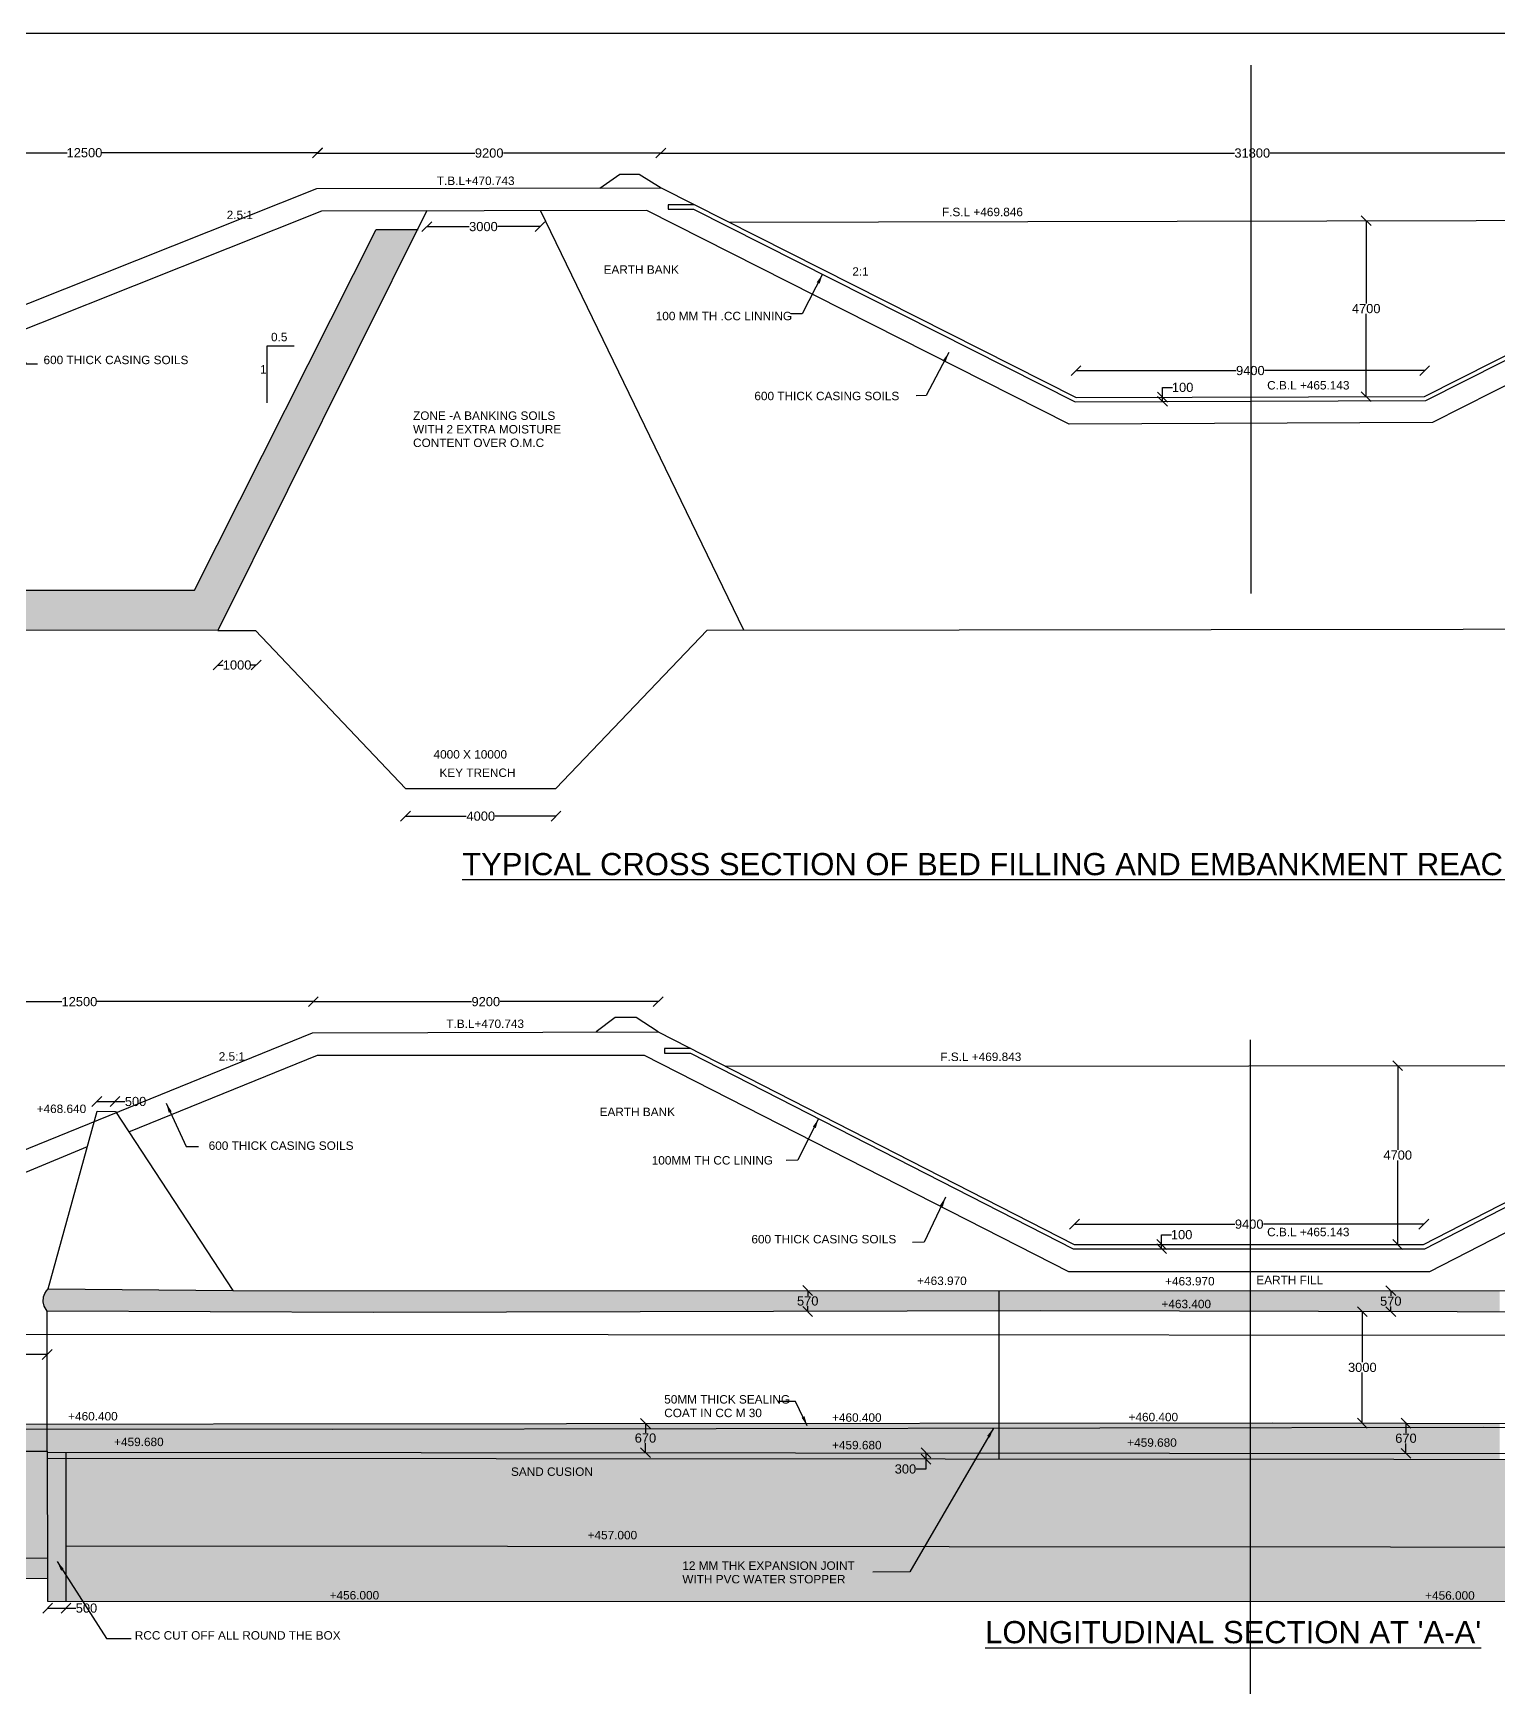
# Model space of a CAD drawing. Header units: metres. Extents: x 19593 to 20495, y 19582 to 20217.
# Drawn here: x 19835.1 to 20073.8, y 19947.4 to 20217 of the extents above; entities that cross this region are included whole.
import ezdxf

# ---------------------------------------------------------------- set-up
doc = ezdxf.new("R2010")
doc.units = ezdxf.units.M
doc.header["$MEASUREMENT"] = 0
doc.layers.add('DRAWING', color=2, linetype='Continuous')
doc.layers.add('TEXT', color=255, linetype='Continuous')
doc.styles.get("Standard").update_dxf_attribs({"font": 'arial.ttf'})
doc.dimstyles.get("Standard").update_dxf_attribs({"dimtxt": 1.5, "dimasz": 1.6, "dimexe": 0.18, "dimexo": 0.0625, "dimgap": 0.09, "dimtad": 0, "dimtih": 1, "dimtoh": 1, "dimdec": 4, "dimzin": 0, "dimdsep": 46, "dimtxsty": 'Standard', "dimblk": 'OBLIQUE', "dimcen": 0.09, "dimse1": 1, "dimse2": 1, "dimadec": 0, "dimazin": 0, "dimtfac": 1, "dimtdec": 4, "dimtofl": 0, "dimtmove": 0, "dimatfit": 3, "dimfxl": 1, "dimtolj": 1, "dimtzin": 0, "dimarcsym": 0})
pattern_1 = [(50, (0, 0), (0.537945137, -0.047064101), [0.05625, -0.61875]), (355, (0, 0), (-0.1040635, 0.5641441), [0.045, -0.495]), (100.4514445, (0.04483, -0.0039), (0.433881635, 0.517079993), [0.047805144, -0.525856584]), (46.1842, (0, 0.15), (0.800430998, -0.12413946), [0.084375, -0.928125]), (96.6356355, (0.0667, 0.13966), (0.70099646, 0.73058895), [0.071707756, -0.78878532]), (351.184164, (0, 0.15), (0.70099646, 0.73058895), [0.0675, -0.7425]), (21, (0.075, 0.1125), (0.447680289, -0.301964168), [0.05625, -0.61875]), (326, (0.075, 0.1125), (0.182486499, 0.543862534), [0.045, -0.495]), (71.4514447, (0.1123, 0.08734), (0.630166783, 0.241898365), [0.047805143, -0.525856584]), (37.5, (0, 0), (0.0091198915, 0.2496703904), [0, -0.489, 0, -0.5025, 0, -0.496875]), (7.5, (0, 0), (0.197302153, 0.295808784), [0, -0.2865, 0, -0.47775, 0, -0.189375]), (327.5, (-0.16725, 0), (0.4003668271, -0.0169161538), [0, -0.1875, 0, -0.585, 0, -0.77625]), (317.5, (-0.24225, 0), (0.437389627, 0.0750787367), [0, -0.24375, 0, -0.3885, 0, -0.55125])]

# ---------------------------------------------------------------- blocks, each defined once
blk = doc.blocks.new('_Oblique')
at = {"color": 0, "linetype": 'ByBlock', "lineweight": -2}
blk.add_line((-0.5, -0.5), (0.5, 0.5), dxfattribs=at)
blk = doc.blocks.new('*D14')
at = {"layer": 'Defpoints', "color": 0, "transparency": 16777216}
for p in [(19804.5, 20059.09), (19880.76, 20059.09), (19880.76, 20059.09)]:
    blk.add_point(p, dxfattribs=at)
at = {"layer": 'DRAWING', "color": 0, "lineweight": -2, "transparency": 16777216}
for p, q in [((19804.5, 20059.09), (19839.79, 20059.09)), ((19880.76, 20059.09), (19845.47, 20059.09))]:
    blk.add_line(p, q, dxfattribs=at)
at = {"layer": 'DRAWING', "color": 0, "lineweight": -2, "transparency": 16777216, "xscale": 1.6, "yscale": 1.6, "zscale": 1.6, "rotation": 180}
blk.add_blockref('_Oblique', (19804.5, 20059.09), dxfattribs=at)
at = {"layer": 'DRAWING', "color": 0, "lineweight": -2, "transparency": 16777216, "xscale": 1.6, "yscale": 1.6, "zscale": 1.6}
blk.add_blockref('_Oblique', (19880.76, 20059.09), dxfattribs=at)
at = {"layer": 'DRAWING', "color": 0, "transparency": 16777216, "insert": (19842.63, 20059.09), "char_height": 1.5, "attachment_point": 5}
blk.add_mtext('\\A1;12500', dxfattribs=at)
blk = doc.blocks.new('*D15')
at = {"layer": 'Defpoints', "color": 0, "transparency": 16777216}
for p in [(19880.76, 20059.09), (19936.97, 20059.09), (19936.97, 20059.09)]:
    blk.add_point(p, dxfattribs=at)
at = {"layer": 'DRAWING', "color": 0, "lineweight": -2, "transparency": 16777216}
for p, q in [((19880.76, 20059.09), (19906.54, 20059.09)), ((19936.97, 20059.09), (19911.19, 20059.09))]:
    blk.add_line(p, q, dxfattribs=at)
at = {"layer": 'DRAWING', "color": 0, "lineweight": -2, "transparency": 16777216, "xscale": 1.6, "yscale": 1.6, "zscale": 1.6, "rotation": 180}
blk.add_blockref('_Oblique', (19880.76, 20059.09), dxfattribs=at)
at = {"layer": 'DRAWING', "color": 0, "lineweight": -2, "transparency": 16777216, "xscale": 1.6, "yscale": 1.6, "zscale": 1.6}
blk.add_blockref('_Oblique', (19936.97, 20059.09), dxfattribs=at)
at = {"layer": 'DRAWING', "color": 0, "transparency": 16777216, "insert": (19908.87, 20059.09), "char_height": 1.5, "attachment_point": 5}
blk.add_mtext('\\A1;9200', dxfattribs=at)
blk = doc.blocks.new('*D16')
at = {"layer": 'Defpoints', "color": 0, "transparency": 16777216}
for p in [(19920.32, 20089.33), (19895.77, 20089.29), (19920.32, 20089.29)]:
    blk.add_point(p, dxfattribs=at)
at = {"layer": 'DRAWING', "color": 0, "lineweight": -2, "transparency": 16777216}
for p, q in [((19895.77, 20089.33), (19905.69, 20089.33)), ((19920.32, 20089.33), (19910.4, 20089.33))]:
    blk.add_line(p, q, dxfattribs=at)
at = {"layer": 'DRAWING', "color": 0, "lineweight": -2, "transparency": 16777216, "xscale": 1.6, "yscale": 1.6, "zscale": 1.6, "rotation": 180}
blk.add_blockref('_Oblique', (19895.77, 20089.33), dxfattribs=at)
at = {"layer": 'DRAWING', "color": 0, "lineweight": -2, "transparency": 16777216, "xscale": 1.6, "yscale": 1.6, "zscale": 1.6}
blk.add_blockref('_Oblique', (19920.32, 20089.33), dxfattribs=at)
at = {"layer": 'DRAWING', "color": 0, "transparency": 16777216, "insert": (19908.05, 20089.33), "char_height": 1.5, "attachment_point": 5}
blk.add_mtext('\\A1;4000', dxfattribs=at)
blk = doc.blocks.new('*D22')
at = {"layer": 'Defpoints', "color": 0, "transparency": 16777216}
for p in [(19805.45, 20197.43), (19881.44, 20197.48), (19881.44, 20197.43)]:
    blk.add_point(p, dxfattribs=at)
at = {"layer": 'DRAWING', "color": 0, "lineweight": -2, "transparency": 16777216}
for p, q in [((19805.45, 20197.48), (19840.61, 20197.48)), ((19881.44, 20197.48), (19846.28, 20197.48))]:
    blk.add_line(p, q, dxfattribs=at)
at = {"layer": 'DRAWING', "color": 0, "lineweight": -2, "transparency": 16777216, "xscale": 1.6, "yscale": 1.6, "zscale": 1.6, "rotation": 180}
blk.add_blockref('_Oblique', (19805.45, 20197.48), dxfattribs=at)
at = {"layer": 'DRAWING', "color": 0, "lineweight": -2, "transparency": 16777216, "xscale": 1.6, "yscale": 1.6, "zscale": 1.6}
blk.add_blockref('_Oblique', (19881.44, 20197.48), dxfattribs=at)
at = {"layer": 'DRAWING', "color": 0, "transparency": 16777216, "insert": (19843.45, 20197.48), "char_height": 1.5, "attachment_point": 5}
blk.add_mtext('\\A1;12500', dxfattribs=at)
blk = doc.blocks.new('*D23')
at = {"layer": 'Defpoints', "color": 0, "transparency": 16777216}
for p in [(19881.44, 20197.43), (19937.41, 20197.43), (19937.41, 20197.43)]:
    blk.add_point(p, dxfattribs=at)
at = {"layer": 'DRAWING', "color": 0, "lineweight": -2, "transparency": 16777216}
for p, q in [((19881.44, 20197.43), (19907.1, 20197.43)), ((19937.41, 20197.43), (19911.75, 20197.43))]:
    blk.add_line(p, q, dxfattribs=at)
at = {"layer": 'DRAWING', "color": 0, "lineweight": -2, "transparency": 16777216, "xscale": 1.6, "yscale": 1.6, "zscale": 1.6, "rotation": 180}
blk.add_blockref('_Oblique', (19881.44, 20197.43), dxfattribs=at)
at = {"layer": 'DRAWING', "color": 0, "lineweight": -2, "transparency": 16777216, "xscale": 1.6, "yscale": 1.6, "zscale": 1.6}
blk.add_blockref('_Oblique', (19937.41, 20197.43), dxfattribs=at)
at = {"layer": 'DRAWING', "color": 0, "transparency": 16777216, "insert": (19909.42, 20197.43), "char_height": 1.5, "attachment_point": 5}
blk.add_mtext('\\A1;9200', dxfattribs=at)
blk = doc.blocks.new('*D24')
at = {"layer": 'Defpoints', "color": 0, "transparency": 16777216}
for p in [(19937.41, 20197.43), (20130.19, 20197.43), (20130.19, 20197.43)]:
    blk.add_point(p, dxfattribs=at)
at = {"layer": 'DRAWING', "color": 0, "lineweight": -2, "transparency": 16777216}
for p, q in [((19937.41, 20197.43), (20030.89, 20197.43)), ((20130.19, 20197.43), (20036.71, 20197.43))]:
    blk.add_line(p, q, dxfattribs=at)
at = {"layer": 'DRAWING', "color": 0, "lineweight": -2, "transparency": 16777216, "xscale": 1.6, "yscale": 1.6, "zscale": 1.6, "rotation": 180}
blk.add_blockref('_Oblique', (19937.41, 20197.43), dxfattribs=at)
at = {"layer": 'DRAWING', "color": 0, "lineweight": -2, "transparency": 16777216, "xscale": 1.6, "yscale": 1.6, "zscale": 1.6}
blk.add_blockref('_Oblique', (20130.19, 20197.43), dxfattribs=at)
at = {"layer": 'DRAWING', "color": 0, "transparency": 16777216, "insert": (20033.8, 20197.43), "char_height": 1.5, "attachment_point": 5}
blk.add_mtext('\\A1;31800', dxfattribs=at)
blk = doc.blocks.new('*D30')
at = {"layer": 'Defpoints', "color": 0, "transparency": 16777216}
for p in [(20052.27, 20186.41), (20052.37, 20186.41), (20052.33, 20157.72)]:
    blk.add_point(p, dxfattribs=at)
at = {"layer": 'DRAWING', "color": 0, "lineweight": -2, "transparency": 16777216}
for p, q in [((20052.37, 20186.41), (20052.37, 20172.92)), ((20052.37, 20157.72), (20052.37, 20171.21))]:
    blk.add_line(p, q, dxfattribs=at)
at = {"layer": 'DRAWING', "color": 0, "lineweight": -2, "transparency": 16777216, "xscale": 1.6, "yscale": 1.6, "zscale": 1.6}
for p, rotation in [((20052.37, 20186.41), 90), ((20052.37, 20157.72), 270)]:
    blk.add_blockref('_Oblique', p, dxfattribs=dict(at, rotation=rotation))
at = {"layer": 'DRAWING', "color": 0, "transparency": 16777216, "insert": (20052.37, 20172.07), "char_height": 1.5, "attachment_point": 5}
blk.add_mtext('\\A1;4700', dxfattribs=at)
blk = doc.blocks.new('*D31')
at = {"layer": 'Defpoints', "color": 0, "transparency": 16777216}
for p in [(20005.08, 20161.63), (20061.9, 20161.97), (20061.9, 20161.63)]:
    blk.add_point(p, dxfattribs=at)
at = {"layer": 'DRAWING', "color": 0, "lineweight": -2, "transparency": 16777216}
for p, q in [((20005.08, 20161.97), (20031.16, 20161.97)), ((20061.9, 20161.97), (20035.82, 20161.97))]:
    blk.add_line(p, q, dxfattribs=at)
at = {"layer": 'DRAWING', "color": 0, "lineweight": -2, "transparency": 16777216, "xscale": 1.6, "yscale": 1.6, "zscale": 1.6, "rotation": 180}
blk.add_blockref('_Oblique', (20005.08, 20161.97), dxfattribs=at)
at = {"layer": 'DRAWING', "color": 0, "lineweight": -2, "transparency": 16777216, "xscale": 1.6, "yscale": 1.6, "zscale": 1.6}
blk.add_blockref('_Oblique', (20061.9, 20161.97), dxfattribs=at)
at = {"layer": 'DRAWING', "color": 0, "transparency": 16777216, "insert": (20033.49, 20161.97), "char_height": 1.5, "attachment_point": 5}
blk.add_mtext('\\A1;9400', dxfattribs=at)
blk = doc.blocks.new('*D32')
at = {"layer": 'Defpoints', "color": 0, "transparency": 16777216}
for p in [(19899.26, 20185.24), (19917.71, 20185.44), (19917.71, 20185.24)]:
    blk.add_point(p, dxfattribs=at)
at = {"layer": 'DRAWING', "color": 0, "lineweight": -2, "transparency": 16777216}
for p, q in [((19899.26, 20185.44), (19906.16, 20185.44)), ((19917.71, 20185.44), (19910.81, 20185.44))]:
    blk.add_line(p, q, dxfattribs=at)
at = {"layer": 'DRAWING', "color": 0, "lineweight": -2, "transparency": 16777216, "xscale": 1.6, "yscale": 1.6, "zscale": 1.6, "rotation": 180}
blk.add_blockref('_Oblique', (19899.26, 20185.44), dxfattribs=at)
at = {"layer": 'DRAWING', "color": 0, "lineweight": -2, "transparency": 16777216, "xscale": 1.6, "yscale": 1.6, "zscale": 1.6}
blk.add_blockref('_Oblique', (19917.71, 20185.44), dxfattribs=at)
at = {"layer": 'DRAWING', "color": 0, "transparency": 16777216, "insert": (19908.48, 20185.44), "char_height": 1.5, "attachment_point": 5}
blk.add_mtext('\\A1;3000', dxfattribs=at)
blk = doc.blocks.new('*D33')
at = {"layer": 'Defpoints', "color": 0, "transparency": 16777216}
for p in [(20019.18, 20157.63), (20019.18, 20157.63), (20019.18, 20156.95)]:
    blk.add_point(p, dxfattribs=at)
at = {"layer": 'DRAWING', "color": 0, "lineweight": -2, "transparency": 16777216}
for p, q in [((20019.18, 20157.63), (20019.18, 20159.23)), ((20019.18, 20159.23), (20020.78, 20159.23)), ((20019.18, 20156.95), (20019.18, 20157.63))]:
    blk.add_line(p, q, dxfattribs=at)
at = {"layer": 'DRAWING', "color": 0, "lineweight": -2, "transparency": 16777216, "xscale": 1.6, "yscale": 1.6, "zscale": 1.6}
for p, rotation in [((20019.18, 20157.63), 90), ((20019.18, 20156.95), 270)]:
    blk.add_blockref('_Oblique', p, dxfattribs=dict(at, rotation=rotation))
at = {"layer": 'DRAWING', "color": 0, "transparency": 16777216, "insert": (20022.45, 20159.23), "char_height": 1.5, "attachment_point": 5}
blk.add_mtext('\\A1;100', dxfattribs=at)
blk = doc.blocks.new('*D45')
at = {"layer": 'Defpoints', "color": 0, "transparency": 16777216}
for p in [(19865.23, 20113.79), (19871.43, 20113.97), (19871.43, 20113.79)]:
    blk.add_point(p, dxfattribs=at)
at = {"layer": 'DRAWING', "color": 0, "lineweight": -2, "transparency": 16777216}
for p, q in [((19865.23, 20113.97), (19866.08, 20113.97)), ((19871.43, 20113.97), (19870.59, 20113.97))]:
    blk.add_line(p, q, dxfattribs=at)
at = {"layer": 'DRAWING', "color": 0, "lineweight": -2, "transparency": 16777216, "xscale": 1.6, "yscale": 1.6, "zscale": 1.6, "rotation": 180}
blk.add_blockref('_Oblique', (19865.23, 20113.97), dxfattribs=at)
at = {"layer": 'DRAWING', "color": 0, "lineweight": -2, "transparency": 16777216, "xscale": 1.6, "yscale": 1.6, "zscale": 1.6}
blk.add_blockref('_Oblique', (19871.43, 20113.97), dxfattribs=at)
at = {"layer": 'DRAWING', "color": 0, "transparency": 16777216, "insert": (19868.33, 20113.97), "char_height": 1.5, "attachment_point": 5}
blk.add_mtext('\\A1;1000', dxfattribs=at)
blk = doc.blocks.new('*D59')
at = {"layer": 'Defpoints', "color": 0, "transparency": 16777216}
for p in [(19806.91, 20001.62), (19837.37, 20001.62), (19837.37, 20001.57)]:
    blk.add_point(p, dxfattribs=at)
at = {"layer": 'DRAWING', "color": 0, "lineweight": -2, "transparency": 16777216}
for p, q in [((19806.91, 20001.57), (19819.81, 20001.57)), ((19837.37, 20001.57), (19824.46, 20001.57))]:
    blk.add_line(p, q, dxfattribs=at)
at = {"layer": 'DRAWING', "color": 0, "lineweight": -2, "transparency": 16777216, "xscale": 1.6, "yscale": 1.6, "zscale": 1.6, "rotation": 180}
blk.add_blockref('_Oblique', (19806.91, 20001.57), dxfattribs=at)
at = {"layer": 'DRAWING', "color": 0, "lineweight": -2, "transparency": 16777216, "xscale": 1.6, "yscale": 1.6, "zscale": 1.6}
blk.add_blockref('_Oblique', (19837.37, 20001.57), dxfattribs=at)
at = {"layer": 'DRAWING', "color": 0, "transparency": 16777216, "insert": (19822.14, 20001.57), "char_height": 1.5, "attachment_point": 5}
blk.add_mtext('\\A1;5000', dxfattribs=at)
blk = doc.blocks.new('*D60')
at = {"layer": 'Defpoints', "color": 0, "transparency": 16777216}
for p in [(19837.45, 19960.29), (19840.43, 19960.29), (19840.43, 19960.22)]:
    blk.add_point(p, dxfattribs=at)
at = {"layer": 'DRAWING', "color": 0, "lineweight": -2, "transparency": 16777216}
for p, q in [((19837.45, 19960.22), (19840.43, 19960.22)), ((19840.43, 19960.22), (19842.03, 19960.22))]:
    blk.add_line(p, q, dxfattribs=at)
at = {"layer": 'DRAWING', "color": 0, "lineweight": -2, "transparency": 16777216, "xscale": 1.6, "yscale": 1.6, "zscale": 1.6, "rotation": 180}
blk.add_blockref('_Oblique', (19837.45, 19960.22), dxfattribs=at)
at = {"layer": 'DRAWING', "color": 0, "lineweight": -2, "transparency": 16777216, "xscale": 1.6, "yscale": 1.6, "zscale": 1.6}
blk.add_blockref('_Oblique', (19840.43, 19960.22), dxfattribs=at)
at = {"layer": 'DRAWING', "color": 0, "transparency": 16777216, "insert": (19843.78, 19960.22), "char_height": 1.5, "attachment_point": 5}
blk.add_mtext('\\A1;500', dxfattribs=at)
blk = doc.blocks.new('*D61')
at = {"layer": 'Defpoints', "color": 0, "transparency": 16777216}
for p in [(19845.47, 20042.92), (19848.43, 20042.92), (19848.43, 20042.81)]:
    blk.add_point(p, dxfattribs=at)
at = {"layer": 'DRAWING', "color": 0, "lineweight": -2, "transparency": 16777216}
for p, q in [((19845.47, 20042.81), (19848.43, 20042.81)), ((19848.43, 20042.81), (19850.03, 20042.81))]:
    blk.add_line(p, q, dxfattribs=at)
at = {"layer": 'DRAWING', "color": 0, "lineweight": -2, "transparency": 16777216, "xscale": 1.6, "yscale": 1.6, "zscale": 1.6, "rotation": 180}
blk.add_blockref('_Oblique', (19845.47, 20042.81), dxfattribs=at)
at = {"layer": 'DRAWING', "color": 0, "lineweight": -2, "transparency": 16777216, "xscale": 1.6, "yscale": 1.6, "zscale": 1.6}
blk.add_blockref('_Oblique', (19848.43, 20042.81), dxfattribs=at)
at = {"layer": 'DRAWING', "color": 0, "transparency": 16777216, "insert": (19851.78, 20042.81), "char_height": 1.5, "attachment_point": 5}
blk.add_mtext('\\A1;500', dxfattribs=at)
blk = doc.blocks.new('*D62')
at = {"layer": 'Defpoints', "color": 0, "transparency": 16777216}
for p in [(19934.89, 19990.32), (19934.97, 19990.32), (19934.97, 19985.57)]:
    blk.add_point(p, dxfattribs=at)
at = {"layer": 'DRAWING', "color": 0, "lineweight": -2, "transparency": 16777216}
for p, q in [((19934.89, 19990.32), (19934.89, 19988.8)), ((19934.89, 19985.57), (19934.89, 19987.09))]:
    blk.add_line(p, q, dxfattribs=at)
at = {"layer": 'DRAWING', "color": 0, "lineweight": -2, "transparency": 16777216, "xscale": 1.6, "yscale": 1.6, "zscale": 1.6}
for p, rotation in [((19934.89, 19990.32), 90), ((19934.89, 19985.57), 270)]:
    blk.add_blockref('_Oblique', p, dxfattribs=dict(at, rotation=rotation))
at = {"layer": 'DRAWING', "color": 0, "transparency": 16777216, "insert": (19934.89, 19987.94), "char_height": 1.5, "attachment_point": 5}
blk.add_mtext('\\A1;670', dxfattribs=at)
blk = doc.blocks.new('*D63')
at = {"layer": 'Defpoints', "color": 0, "transparency": 16777216}
for p in [(19980.61, 19985.53), (19980.61, 19984.5), (19980.61, 19984.5)]:
    blk.add_point(p, dxfattribs=at)
at = {"layer": 'DRAWING', "color": 0, "lineweight": -2, "transparency": 16777216}
for p, q in [((19980.61, 19985.53), (19980.61, 19984.5)), ((19980.61, 19984.5), (19980.61, 19982.9)), ((19980.61, 19982.9), (19979.01, 19982.9))]:
    blk.add_line(p, q, dxfattribs=at)
at = {"layer": 'DRAWING', "color": 0, "lineweight": -2, "transparency": 16777216, "xscale": 1.6, "yscale": 1.6, "zscale": 1.6}
for p, rotation in [((19980.61, 19985.53), 90), ((19980.61, 19984.5), 270)]:
    blk.add_blockref('_Oblique', p, dxfattribs=dict(at, rotation=rotation))
at = {"layer": 'DRAWING', "color": 0, "transparency": 16777216, "insert": (19977.27, 19982.9), "char_height": 1.5, "attachment_point": 5}
blk.add_mtext('\\A1;300', dxfattribs=at)
blk = doc.blocks.new('*D64')
at = {"layer": 'Defpoints', "color": 0, "transparency": 16777216}
for p in [(19961.34, 20011.99), (19961.34, 20011.99), (19961.34, 20008.58)]:
    blk.add_point(p, dxfattribs=at)
at = {"layer": 'DRAWING', "color": 0, "lineweight": -2, "transparency": 16777216}
for p, q in [((19961.34, 20011.99), (19961.34, 20011.14)), ((19961.34, 20008.58), (19961.34, 20009.43))]:
    blk.add_line(p, q, dxfattribs=at)
at = {"layer": 'DRAWING', "color": 0, "lineweight": -2, "transparency": 16777216, "xscale": 1.6, "yscale": 1.6, "zscale": 1.6}
for p, rotation in [((19961.34, 20011.99), 90), ((19961.34, 20008.58), 270)]:
    blk.add_blockref('_Oblique', p, dxfattribs=dict(at, rotation=rotation))
at = {"layer": 'DRAWING', "color": 0, "transparency": 16777216, "insert": (19961.34, 20010.29), "char_height": 1.5, "attachment_point": 5}
blk.add_mtext('\\A1;570', dxfattribs=at)
blk = doc.blocks.new('*D65')
at = {"layer": 'Defpoints', "color": 0, "transparency": 16777216}
for p in [(20051.74, 20008.55), (20051.74, 20008.55), (20051.7, 19990.38)]:
    blk.add_point(p, dxfattribs=at)
at = {"layer": 'DRAWING', "color": 0, "lineweight": -2, "transparency": 16777216}
for p, q in [((20051.74, 20008.55), (20051.74, 20000.32)), ((20051.74, 19990.38), (20051.74, 19998.61))]:
    blk.add_line(p, q, dxfattribs=at)
at = {"layer": 'DRAWING', "color": 0, "lineweight": -2, "transparency": 16777216, "xscale": 1.6, "yscale": 1.6, "zscale": 1.6}
for p, rotation in [((20051.74, 20008.55), 90), ((20051.74, 19990.38), 270)]:
    blk.add_blockref('_Oblique', p, dxfattribs=dict(at, rotation=rotation))
at = {"layer": 'DRAWING', "color": 0, "transparency": 16777216, "insert": (20051.74, 19999.46), "char_height": 1.5, "attachment_point": 5}
blk.add_mtext('\\A1;3000', dxfattribs=at)
blk = doc.blocks.new('*D66')
at = {"layer": 'Defpoints', "color": 0, "transparency": 16777216}
for p in [(20056.39, 20011.97), (20056.38, 20008.54), (20056.38, 20008.54)]:
    blk.add_point(p, dxfattribs=at)
at = {"layer": 'DRAWING', "color": 0, "lineweight": -2, "transparency": 16777216}
for p, q in [((20056.38, 20011.97), (20056.38, 20011.11)), ((20056.38, 20008.54), (20056.38, 20009.4))]:
    blk.add_line(p, q, dxfattribs=at)
at = {"layer": 'DRAWING', "color": 0, "lineweight": -2, "transparency": 16777216, "xscale": 1.6, "yscale": 1.6, "zscale": 1.6}
for p, rotation in [((20056.38, 20011.97), 90), ((20056.38, 20008.54), 270)]:
    blk.add_blockref('_Oblique', p, dxfattribs=dict(at, rotation=rotation))
at = {"layer": 'DRAWING', "color": 0, "transparency": 16777216, "insert": (20056.38, 20010.26), "char_height": 1.5, "attachment_point": 5}
blk.add_mtext('\\A1;570', dxfattribs=at)
blk = doc.blocks.new('*D67')
at = {"layer": 'Defpoints', "color": 0, "transparency": 16777216}
for p in [(20058.85, 19990.37), (20058.85, 19990.37), (20058.83, 19985.46)]:
    blk.add_point(p, dxfattribs=at)
at = {"layer": 'DRAWING', "color": 0, "lineweight": -2, "transparency": 16777216}
for p, q in [((20058.85, 19990.37), (20058.85, 19988.77)), ((20058.85, 19985.46), (20058.85, 19987.05))]:
    blk.add_line(p, q, dxfattribs=at)
at = {"layer": 'DRAWING', "color": 0, "lineweight": -2, "transparency": 16777216, "xscale": 1.6, "yscale": 1.6, "zscale": 1.6}
for p, rotation in [((20058.85, 19990.37), 90), ((20058.85, 19985.46), 270)]:
    blk.add_blockref('_Oblique', p, dxfattribs=dict(at, rotation=rotation))
at = {"layer": 'DRAWING', "color": 0, "transparency": 16777216, "insert": (20058.85, 19987.91), "char_height": 1.5, "attachment_point": 5}
blk.add_mtext('\\A1;670', dxfattribs=at)
blk = doc.blocks.new('*D70')
at = {"layer": 'Defpoints', "color": 0, "transparency": 16777216}
for p in [(20019.02, 20019.5), (20019.02, 20019.5), (20019.02, 20018.82)]:
    blk.add_point(p, dxfattribs=at)
at = {"layer": 'DRAWING', "color": 0, "lineweight": -2, "transparency": 16777216}
for p, q in [((20019.02, 20019.5), (20019.02, 20021.1)), ((20019.02, 20021.1), (20020.62, 20021.1)), ((20019.02, 20018.82), (20019.02, 20019.5))]:
    blk.add_line(p, q, dxfattribs=at)
at = {"layer": 'DRAWING', "color": 0, "lineweight": -2, "transparency": 16777216, "xscale": 1.6, "yscale": 1.6, "zscale": 1.6}
for p, rotation in [((20019.02, 20019.5), 90), ((20019.02, 20018.82), 270)]:
    blk.add_blockref('_Oblique', p, dxfattribs=dict(at, rotation=rotation))
at = {"layer": 'DRAWING', "color": 0, "transparency": 16777216, "insert": (20022.29, 20021.1), "char_height": 1.5, "attachment_point": 5}
blk.add_mtext('\\A1;100', dxfattribs=at)
blk = doc.blocks.new('*D71')
at = {"layer": 'Defpoints', "color": 0, "transparency": 16777216}
for p in [(20004.83, 20022.76), (20061.77, 20022.81), (20061.77, 20022.76)]:
    blk.add_point(p, dxfattribs=at)
at = {"layer": 'DRAWING', "color": 0, "lineweight": -2, "transparency": 16777216}
for p, q in [((20004.83, 20022.81), (20030.97, 20022.81)), ((20061.77, 20022.81), (20035.63, 20022.81))]:
    blk.add_line(p, q, dxfattribs=at)
at = {"layer": 'DRAWING', "color": 0, "lineweight": -2, "transparency": 16777216, "xscale": 1.6, "yscale": 1.6, "zscale": 1.6, "rotation": 180}
blk.add_blockref('_Oblique', (20004.83, 20022.81), dxfattribs=at)
at = {"layer": 'DRAWING', "color": 0, "lineweight": -2, "transparency": 16777216, "xscale": 1.6, "yscale": 1.6, "zscale": 1.6}
blk.add_blockref('_Oblique', (20061.77, 20022.81), dxfattribs=at)
at = {"layer": 'DRAWING', "color": 0, "transparency": 16777216, "insert": (20033.3, 20022.81), "char_height": 1.5, "attachment_point": 5}
blk.add_mtext('\\A1;9400', dxfattribs=at)
blk = doc.blocks.new('*D72')
at = {"layer": 'Defpoints', "color": 0, "transparency": 16777216}
for p in [(20057.43, 20048.65), (20057.51, 20048.65), (20057.45, 20019.5)]:
    blk.add_point(p, dxfattribs=at)
at = {"layer": 'DRAWING', "color": 0, "lineweight": -2, "transparency": 16777216}
for p, q in [((20057.51, 20048.65), (20057.51, 20034.93)), ((20057.51, 20019.5), (20057.51, 20033.22))]:
    blk.add_line(p, q, dxfattribs=at)
at = {"layer": 'DRAWING', "color": 0, "lineweight": -2, "transparency": 16777216, "xscale": 1.6, "yscale": 1.6, "zscale": 1.6}
for p, rotation in [((20057.51, 20048.65), 90), ((20057.51, 20019.5), 270)]:
    blk.add_blockref('_Oblique', p, dxfattribs=dict(at, rotation=rotation))
at = {"layer": 'DRAWING', "color": 0, "transparency": 16777216, "insert": (20057.51, 20034.07), "char_height": 1.5, "attachment_point": 5}
blk.add_mtext('\\A1;4700', dxfattribs=at)

msp = doc.modelspace()

# ---------------------------------------------------------------- hatches: boundary and pattern name
at = {"layer": 'DRAWING'}
h = msp.add_hatch(dxfattribs=at)
h.set_pattern_fill('AR-CONC', color=0, scale=0.5, style=0)
h.set_pattern_definition([(50, (0, 0), (3.5863009, -0.31376067), [0.375, -4.125]), (355, (0, 0), (-0.69375667, 3.76096067), [0.3, -3.3]), (100.4514, (0.299, -0.026), (2.8925469, 3.4471977), [0.31870095, -3.50571056]), (46.1842, (0, 1), (5.33620524, -0.8275951), [0.5625, -6.1875]), (96.6356, (0.4447, 0.931), (4.6733135, 4.8705894), [0.4780514, -5.258565]), (351.1842, (0, 1), (4.6733097, 4.870593), [0.45, -4.95]), (21, (0.5, 0.75), (2.98453526, -2.01309445), [0.375, -4.125]), (326, (0.5, 0.75), (1.21657666, 3.62575023), [0.3, -3.3]), (71.4514, (0.7487, 0.5822), (4.20111314, 1.6126525), [0.31870095, -3.50571056]), (37.5, (0, 0), (0.060799277, 1.66446927), [0, -3.26, 0, -3.35, 0, -3.3125]), (7.5, (0, 0), (1.31534769, 1.97205856), [0, -1.91, 0, -3.185, 0, -1.2625]), (327.5, (-1.115, 0), (2.66911218, -0.11277436), [0, -1.25, 0, -3.9, 0, -5.175]), (317.5, (-1.615, 0), (2.91593085, 0.50052491), [0, -1.625, 0, -2.59, 0, -3.675])])
h.paths.add_polyline_path([(19897.72177, 20184.95048), (19891.01551, 20184.95048), (19861.39815, 20126.16422), (19757.53078, 20126.16422), (19760.99191, 20119.65381), (19865.20952, 20119.61812)])
h = msp.add_hatch(dxfattribs=at)
h.set_pattern_fill('AR-CONC', scale=0.075)
h.set_pattern_definition(pattern_1)
h.paths.add_polyline_path([(19992.50255, 20011.98716), (19867.65278, 20012.01184), (19837.55033, 20012.26938), (19837.28037, 20011.96597), (19836.96541, 20011.51646), (19836.79668, 20010.94333), (19836.74044, 20010.17917), (19836.90917, 20009.44871), (19837.36767, 20008.61712), (19890.52215, 20008.43424), (19992.50021, 20008.64908)])
h.paths.add_polyline_path([(19959.22614, 20008.7321), (19963.47238, 20008.7321), (19963.47238, 20011.82317), (19959.22614, 20011.82317)], flags=24)
h = msp.add_hatch(dxfattribs=at)
h.set_pattern_fill('AR-CONC', scale=0.075)
h.set_pattern_definition(pattern_1)
h.paths.add_polyline_path([(20074.12389, 20011.97103), (19992.50255, 20011.98716), (19992.50021, 20008.64908), (19999.3093, 20008.66342), (20074.12146, 20008.49657)])
h.paths.add_polyline_path([(20054.26288, 20008.69906), (20058.50913, 20008.69906), (20058.50913, 20011.79013), (20054.26288, 20011.79013)], flags=24)
h.paths.add_polyline_path([(20018.65399, 20008.74022), (20027.43078, 20008.74022), (20027.43078, 20010.84992), (20018.65399, 20010.84992)], flags=24)
h = msp.add_hatch(dxfattribs=at)
h.set_pattern_fill('AR-CONC', scale=0.075)
h.set_pattern_definition(pattern_1)
h.paths.add_polyline_path([(20203.23799, 19984.34599), (20074.10461, 19984.43641), (20074.10874, 19990.32842), (20037.15388, 19990.41716), (19806.81343, 19990.20306), (19795.27846, 19978.17033), (19692.4285, 19978.09279), (19688.82105, 19981.77185), (19685.83038, 19981.77185), (19680.30204, 19968.09474), (19677.88204, 19968.09474), (19677.88204, 19964.91567), (19837.45205, 19965.10288), (19837.45205, 19961.37031), (20203.20002, 19961.29076), (20203.20002, 19964.98337), (20203.17903, 19968.09988)])
h.paths.add_polyline_path([(19932.7818, 19986.38787), (19937.02805, 19986.38787), (19937.02805, 19989.47894), (19932.7818, 19989.47894)], flags=24)
h.paths.add_polyline_path([(19975.15223, 19981.34611), (19979.39848, 19981.34611), (19979.39848, 19984.43717), (19975.15223, 19984.43717)], flags=24)
h.paths.add_polyline_path([(20056.73344, 19986.35452), (20060.97969, 19986.35452), (20060.97969, 19989.44558), (20056.73344, 19989.44558)], flags=24)
h.paths.add_polyline_path([(19964.955, 19985.73299), (19973.73132, 19985.73299), (19973.73132, 19987.84128), (19964.955, 19987.84128)], flags=24)
h.paths.add_polyline_path([(20013.07255, 19986.15096), (20021.84887, 19986.15096), (20021.84887, 19988.25924), (20013.07255, 19988.25924)], flags=24)
h.paths.add_polyline_path([(20115.68527, 19978.26286), (20131.67606, 19978.26286), (20131.67606, 19980.39931), (20115.68527, 19980.39931)], flags=24)
h.paths.add_polyline_path([(19883.0624, 19961.26042), (19891.83872, 19961.26042), (19891.83872, 19963.36871), (19883.0624, 19963.36871)], flags=9)
h.paths.add_polyline_path([(19740.91209, 19974.24561), (19749.68842, 19974.24561), (19749.68842, 19976.3539), (19740.91209, 19976.3539)], flags=24)
h.paths.add_polyline_path([(19754.36246, 19965.34169), (19763.13878, 19965.34169), (19763.13878, 19967.44998), (19754.36246, 19967.44998)], flags=24)
h.paths.add_polyline_path([(19753.95364, 19968.40497), (19762.72996, 19968.40497), (19762.72996, 19970.51325), (19753.95364, 19970.51325)], flags=24)
h.paths.add_polyline_path([(19825.93766, 19965.29285), (19834.71399, 19965.29285), (19834.71399, 19967.40113), (19825.93766, 19967.40113)], flags=24)
h.paths.add_polyline_path([(19826.04984, 19968.35601), (19834.82616, 19968.35601), (19834.82616, 19970.4643), (19826.04984, 19970.4643)], flags=24)
h.paths.add_polyline_path([(19912.61737, 19981.40223), (19926.68437, 19981.40223), (19926.68437, 19983.53868), (19912.61737, 19983.53868)], flags=24)
h.paths.add_polyline_path([(19925.11079, 19971.06029), (19933.88711, 19971.06029), (19933.88711, 19973.16858), (19925.11079, 19973.16858)], flags=24)
h.paths.add_polyline_path([(19940.54315, 19963.87243), (19967.85607, 19963.87243), (19967.85607, 19966.00888), (19940.54315, 19966.00888)], flags=24)
h.paths.add_polyline_path([(19940.54315, 19966.08352), (19969.35455, 19966.08352), (19969.35455, 19968.21998), (19940.54315, 19968.21998)], flags=24)
h.paths.add_polyline_path([(20061.63443, 19961.22166), (20070.41076, 19961.22166), (20070.41076, 19963.32995), (20061.63443, 19963.32995)], flags=9)
h.paths.add_polyline_path([(20134.04107, 19963.71692), (20153.23677, 19963.71692), (20153.23677, 19965.85197), (20134.04107, 19965.85197)], flags=24)
h.paths.add_polyline_path([(20134.0406, 19965.92661), (20164.56783, 19965.92661), (20164.56783, 19968.06447), (20134.0406, 19968.06447)], flags=24)
h.paths.add_polyline_path([(19847.93564, 19986.25882), (19856.71196, 19986.25882), (19856.71196, 19988.36711), (19847.93564, 19988.36711)], flags=24)
h.paths.add_polyline_path([(19802.71081, 19979.71672), (19808.97841, 19979.71672), (19808.97841, 19981.85318), (19802.71081, 19981.85318)], flags=24)
h.paths.add_polyline_path([(19797.27685, 19981.02043), (19800.64091, 19981.02043), (19800.64091, 19983.09351), (19797.27685, 19983.09351)], flags=25)
h = msp.add_hatch(dxfattribs=at)
h.set_pattern_fill('AR-CONC', scale=0.075)
h.set_pattern_definition(pattern_1)
h.paths.add_polyline_path([(19992.48683, 19989.54701), (19883.85457, 19989.36119), (19837.36767, 19989.37307), (19837.36767, 19985.82887), (19837.36839, 19985.65248), (19992.48401, 19985.51523)])
h.paths.add_polyline_path([(19932.7818, 19986.38787), (19937.02805, 19986.38787), (19937.02805, 19989.47894), (19932.7818, 19989.47894)], flags=24)
h.paths.add_polyline_path([(19964.955, 19985.73299), (19973.73132, 19985.73299), (19973.73132, 19987.84128), (19964.955, 19987.84128)], flags=24)
h.paths.add_polyline_path([(19847.93564, 19986.25882), (19856.71196, 19986.25882), (19856.71196, 19988.36711), (19847.93564, 19988.36711)], flags=24)

# ---------------------------------------------------------------- linework, layer by layer
msp.add_lwpolyline([(19593.16253, 20216.99396), (20495.05055, 20216.99396), (20495.05055, 19581.83765), (19593.16253, 19581.83765)], close=True, dxfattribs=at)
at = {"layer": 'DRAWING', "color": 0}
for points in [[(20033.55106, 20211.74269), (20033.55106, 20125.62175)], [(19685.5977, 20120.11785), (19747.32478, 20145.36176), (19786.91032, 20161.27008), (19805.00508, 20161.27008), (19881.31085, 20191.64494), (19937.45718, 20191.75615), (20005.09657, 20157.58848), (20061.87858, 20157.75198), (20130.02412, 20192.14028), (20133.60306, 20194.45815), (20136.79254, 20194.39391), (20140.13634, 20192.10687), (20130.02412, 20192.14028)], [(19927.43615, 20191.7363), (19930.73395, 20194.00707), (19933.85548, 20194.00707), (19937.45718, 20191.75615)], [(19942.87774, 20189.01799), (19938.56947, 20189.01799), (19938.56947, 20188.3136), (19942.73467, 20188.3136), (20004.93563, 20156.90116), (20062.11327, 20157.11731), (20124.78824, 20188.72708), (20128.89099, 20188.72708), (20128.89099, 20189.33102), (20124.43669, 20189.32069)], [(20292.24377, 20142.25758), (20253.79091, 20157.96609), (20235.65605, 20157.96609), (20159.81078, 20188.48385), (20132.39072, 20188.48385), (20063.1843, 20153.51133), (20003.98306, 20153.22826), (19935.09626, 20188.09286), (19882.09281, 20187.96837), (19805.70663, 20157.52307), (19787.74171, 20157.52307), (19749.04875, 20142.11896)], [(19899.26437, 20188.05028), (19865.20952, 20119.61812)], [(19950.95316, 20119.64528), (19917.77777, 20188.05218)], [(19948.53781, 20186.15884), (20118.97811, 20186.56613)], [(19757.53078, 20126.16422), (19861.39815, 20126.16422), (19891.01551, 20184.95048), (19897.86575, 20184.95048)], [(19873.21155, 20156.73185), (19873.21155, 20166.02861), (19877.64221, 20166.02861)], [(19865.20952, 20119.61812), (19760.99191, 20119.65381)], [(19865.20952, 20119.61812), (19871.33103, 20119.61812), (19895.79214, 20093.83945), (19920.29546, 20093.83945), (19944.94526, 20119.6372), (20109.25438, 20119.85814), (20133.79346, 20094.21439), (20158.03793, 20094.21439), (20182.67916, 20119.9062), (20280.26123, 20119.9062)], [(19605.23402, 20001.62876), (19734.56368, 20001.62876), (19786.56138, 20023.01387), (19804.37602, 20023.01387), (19880.64538, 20054.02325), (19936.94079, 20054.17223), (20004.75537, 20019.5028), (20061.73048, 20019.5028), (20129.78498, 20054.42219), (20160.43122, 20054.42219), (20236.22699, 20023.09091), (20254.56919, 20023.09091), (20283.92641, 20010.82116), (20366.21324, 20010.6219)], [(19936.94079, 20054.17223), (19933.36357, 20056.53284), (19929.95682, 20056.53284), (19926.84841, 20054.14552)], [(19942.29359, 20051.43567), (19938.01736, 20051.43567), (19938.01736, 20050.69088), (19942.24243, 20050.69088), (20004.59946, 20018.81825), (20061.94329, 20018.81825), (20124.33837, 20050.98116), (20128.63254, 20050.98116), (20128.63254, 20051.54133), (20124.26007, 20051.58731)], [(19850.68182, 20037.88603), (19881.43485, 20050.35585), (19934.65574, 20050.35585), (20003.85451, 20015.08363), (20062.73725, 20015.08363), (20132.06325, 20050.68726), (20159.76432, 20050.68726), (20190.12147, 20037.94799)], [(19947.87835, 20048.58053), (20118.60023, 20048.68319)], [(19814.86367, 19985.82887), (19837.36767, 19985.82887), (19837.36767, 20008.61712), (19836.90917, 20009.44871), (19836.74044, 20010.17917), (19836.79668, 20010.94333), (19836.96541, 20011.51646), (19837.28037, 20011.96597), (19837.55033, 20012.26939), (19845.50826, 20041.21818), (19848.5029, 20041.20804), (19867.65278, 20012.01184), (20173.10207, 20011.95148)], [(19734.56368, 20001.62876), (19744.03764, 20001.62876), (19787.16887, 20019.26567), (19804.99042, 20019.26567), (19843.92504, 20035.45887)], [(19837.55032, 20012.26938), (19867.65278, 20012.01184)], [(19992.50255, 20011.98716), (19992.4833, 19984.49356)], [(19605.12892, 19981.77185), (19623.31566, 19981.77185), (19688.82105, 19981.77185), (19692.4285, 19978.09279), (19795.27846, 19978.17033), (19806.81343, 19990.20306), (20037.15388, 19990.41716), (20233.70169, 19989.94516), (20296.81097, 19989.85749), (20296.86166, 20010.78984), (20297.33409, 20010.78869)], [(20297.2425, 20010.78892), (20297.2425, 19988.9072), (20173.58369, 19989.35596), (20071.47534, 19989.68212), (19883.85457, 19989.36119), (19807.18565, 19989.38079), (19795.70757, 19977.4695), (19692.02754, 19977.38598), (19688.42316, 19980.9683), (19685.83038, 19980.9683), (19685.83038, 19981.77185)], [(20203.07571, 20008.20896), (19999.3093, 20008.66342), (19890.52215, 20008.43424), (19837.36767, 20008.61712)], [(19792.09527, 19996.14517), (19793.27317, 19997.50201), (19793.76734, 19997.98236), (19794.00774, 19998.6095), (19794.52862, 19998.71624), (19795.54368, 19998.67621), (19796.09477, 19999.64019), (19797.1766, 19999.9204), (19797.71084, 20000.73434), (19798.84609, 20001.05458), (19799.60738, 20002.14872), (19800.756, 20002.09535), (19801.27298, 20003.15393), (19802.21325, 20003.34607), (19802.96118, 20004.34948), (19804.17924, 20004.77646), (19837.36767, 20004.8872), (20203.10959, 20004.6409), (20366.27355, 20004.37679)], [(19837.36767, 19985.82887), (19837.45205, 19965.10288)], [(19837.36839, 19985.65248), (20203.24155, 19985.32874)], [(20203.23799, 19984.34599), (19837.37266, 19984.60217)], [(19840.43653, 19985.64977), (19840.43125, 19961.36966)], [(19685.83038, 19981.77185), (19680.30204, 19968.09474), (19677.88204, 19968.09474), (19677.88204, 19964.91567), (19837.45205, 19965.10288), (19837.45205, 19961.37031), (20203.20002, 19961.29076), (20203.20002, 19964.98337), (20305.34042, 19964.79826), (20305.34042, 19967.88419), (20203.17903, 19968.09988), (20203.20002, 19964.98337)], [(19817.28739, 19968.34908), (19837.4385, 19968.43112)], [(19840.43321, 19970.35569), (20200.31787, 19970.0931), (20200.31596, 19961.29138)]]:
    msp.add_lwpolyline(points, dxfattribs=at)
at = {"layer": 'DRAWING'}
msp.add_lwpolyline([(20033.4823, 20052.84458), (20033.4823, 19664.86883)], dxfattribs=at)
msp.add_lwpolyline([(20033.4823, 20052.84458), (20033.4823, 19664.86883)], dxfattribs=at)

# ---------------------------------------------------------------- texts
at = {"layer": 'TEXT'}
for s, height, p in [('T.B.L+470.743', 1.3764201, (19900.89391, 20192.22858)), ('2.5:1', 1.37642, (19866.63569, 20186.66328)), ('F.S.L +469.846', 1.3764201, (19983.21949, 20187.14178)), ('EARTH BANK ', 1.3764201, (19928.06666, 20177.75244)), ('2:1', 1.37642, (19968.60808, 20177.43484)), ('100 MM TH .CC LINNING', 1.3764201, (19936.56717, 20170.17797)), ('0.5', 1.37642, (19873.86165, 20166.7538)), ('600 THICK CASING SOILS', 1.3764201, (19836.77906, 20163.01977)), ('1', 1.37642, (19872.08709, 20161.49429)), ('C.B.L +465.143', 1.3764201, (20036.22901, 20158.88854)), ('600 THICK CASING SOILS ', 1.3764201, (19952.64865, 20157.1444)), ('ZONE -A BANKING SOILS ', 1.3764201, (19897.01241, 20153.93185)), ('WITH 2 EXTRA MOISTURE', 1.3764201, (19897.01241, 20151.72075)), ('CONTENT OVER O.M.C', 1.3764201, (19897.01241, 20149.50966)), ('4000 X 10000', 1.3764201, (19900.35198, 20098.71925)), ('KEY TRENCH', 1.37642, (19901.31508, 20095.71951)), ('%%UTYPICAL CROSS SECTION OF BED FILLING AND EMBANKMENT REACH FROM KM 181.250 TO 181.465', 3.618862, (19905.01365, 20079.70528)), ('T.B.L+470.743', 1.3764201, (19902.43413, 20054.79714)), ('2.5:1', 1.37642, (19865.3348, 20049.47058)), ('F.S.L +469.843', 1.3764201, (19982.95949, 20049.41256)), ('+468.640', 1.37642, (19835.6608, 20040.93304)), ('EARTH BANK ', 1.3764201, (19927.41834, 20040.43529)), ('600 THICK CASING SOILS', 1.3764201, (19863.69546, 20034.93021)), ('100MM TH CC LINING', 1.3764201, (19935.9155, 20032.53499)), ('C.B.L +465.143', 1.3764201, (20036.22491, 20020.84549)), ('600 THICK CASING SOILS ', 1.3764201, (19952.16107, 20019.68107)), ('+463.970', 1.37642, (19979.18417, 20012.89557)), ('+463.970', 1.37642, (20019.59263, 20012.83051)), ('EARTH FILL ', 1.3764201, (20034.46384, 20013.02599)), ('+463.400', 1.37642, (20019.00561, 20009.11625)), ('50MM THICK SEALING ', 1.3764201, (19937.95203, 19993.56705)), ('COAT IN CC M 30', 1.3764201, (19937.95203, 19991.35596)), ('+460.400', 1.37642, (19840.79463, 19990.81834)), ('+460.400', 1.37642, (19965.30638, 19990.60137)), ('+460.400', 1.37642, (20013.64019, 19990.68419)), ('+459.680', 1.37642, (19848.28702, 19986.63367)), ('+459.680', 1.37642, (19965.30638, 19986.10785)), ('+459.680', 1.37642, (20013.42393, 19986.52581)), ('SAND CUSION', 1.3764201, (19912.97345, 19981.78177)), ('+457.000', 1.37642, (19925.46217, 19971.43514)), ('WITH PVC WATER STOPPER', 1.3764201, (19940.89922, 19964.25197)), ('12 MM THK EXPANSION JOINT', 1.3764201, (19940.89922, 19966.46307)), ('+456.000', 1.37642, (19883.41378, 19961.63527)), ('+456.000', 1.37642, (20061.98582, 19961.59651)), ("%%ULONGITUDINAL SECTION AT 'A-A'", 3.618862, (19990.26372, 19954.49608)), ('RCC CUT OFF ALL ROUND THE BOX', 1.3764201, (19851.6605, 19955.08748))]:
    msp.add_text(s, height=height, dxfattribs=at).set_placement(p)

# ---------------------------------------------------------------- dimensions: what is measured, and where the dimension line sits
at = {"layer": 'DRAWING', "color": 2}
for base, p1, p2, text, picture, middle in [((19881.43645, 20197.47964), (19805.45455, 20197.43445), (19881.43645, 20197.43445), '12500', '*D22', (19843.4455, 20197.47964)), ((19937.40917, 20197.43445), (19881.43645, 20197.43445), (19937.40917, 20197.43445), '9200', '*D23', (19909.42281, 20197.43445)), ((20130.19233, 20197.43445), (19937.40917, 20197.43445), (20130.19233, 20197.43445), '31800', '*D24', (20033.80075, 20197.43445)), ((19917.70773, 20185.43753), (19899.25579, 20185.23836), (19917.70773, 20185.23836), '3000', '*D32', (19908.48176, 20185.43753)), ((20061.90003, 20161.97263), (20005.07902, 20161.62993), (20061.90003, 20161.62993), '9400', '*D31', (20033.48953, 20161.97263)), ((19871.43218, 20113.97405), (19865.23489, 20113.7934), (19871.43218, 20113.7934), '1000', '*D45', (19868.33353, 20113.97405)), ((19920.31803, 20089.32841), (19895.77266, 20089.29148), (19920.31803, 20089.29148), '4000', '*D16', (19908.04535, 20089.32841)), ((19880.76165, 20059.08876), (19804.49904, 20059.08876), (19880.76165, 20059.08876), '12500', '*D14', (19842.63034, 20059.08876)), ((19936.97272, 20059.08876), (19880.76165, 20059.08876), (19936.97272, 20059.08876), '9200', '*D15', (19908.86718, 20059.08876)), ((19848.43349, 20042.81337), (19845.47282, 20042.9236), (19848.43349, 20042.9236), '500', '*D61', (19851.778, 20042.81337)), ((20061.77369, 20022.8055), (20004.82723, 20022.75668), (20061.77369, 20022.75668), '9400', '*D71', (20033.30046, 20022.8055)), ((19837.36767, 20001.56724), (19806.90786, 20001.62071), (19837.36767, 20001.62071), '5000', '*D59', (19822.13777, 20001.56724)), ((19840.43102, 19960.22462), (19837.45205, 19960.28835), (19840.43102, 19960.28834), '500', '*D60', (19843.77552, 19960.22462))]:
    dim = msp.add_linear_dim(base=base, p1=p1, p2=p2, text=text, dimstyle='Standard', dxfattribs=at)
    dim.commit()
    dim.dimension.update_dxf_attribs({"geometry": picture, "text_midpoint": middle})
for base, p1, p2, text, picture, middle in [((20052.36975, 20186.40671), (20052.33357, 20157.7245), (20052.26503, 20186.40671), '4700', '*D30', (20052.36975, 20172.0656)), ((20019.17828, 20157.62902), (20019.17767, 20156.955), (20019.17573, 20157.62902), '100', '*D33', (20022.45218, 20159.22902)), ((20057.5054, 20048.6464), (20057.44515, 20019.5028), (20057.42763, 20048.6464), '4700', '*D72', (20057.5054, 20034.0746)), ((20019.02003, 20019.5028), (20019.02003, 20018.81825), (20019.02003, 20019.5028), '100', '*D70', (20022.29393, 20021.1028)), ((19961.34261, 20011.99332), (19961.34194, 20008.58343), (19961.34261, 20011.99332), '570', '*D64', (19961.34261, 20010.28838)), ((20056.37935, 20008.53614), (20056.38702, 20011.97454), (20056.37935, 20008.53614), '570', '*D66', (20056.37935, 20010.25534)), ((20051.73683, 20008.54649), (20051.69631, 19990.38224), (20051.73683, 20008.54649), '3000', '*D65', (20051.73683, 19999.46437)), ((19934.89419, 19990.32218), (19934.97105, 19985.56612), (19934.96663, 19990.32218), '670', '*D62', (19934.89419, 19987.94415)), ((20058.84583, 19990.36507), (20058.83404, 19985.45652), (20058.84583, 19990.36507), '670', '*D67', (20058.84583, 19987.91079)), ((19980.61321, 19984.50187), (19980.61302, 19985.52573), (19980.6123, 19984.50187), '300', '*D63', (19977.26922, 19982.90187))]:
    dim = msp.add_linear_dim(base=base, p1=p1, p2=p2, angle=90, text=text, dimstyle='Standard', dxfattribs=at)
    dim.commit()
    dim.dimension.update_dxf_attribs({"geometry": picture, "text_midpoint": middle})

# ---------------------------------------------------------------- leaders
for points in [[(19963.77602, 20177.68739), (19960.43602, 20171.20526), (19958.61058, 20171.20526)], [(19830.5, 20170), (19833.97523, 20163.08454), (19835.82048, 20163.08454)], [(19984.3189, 20164.90117), (19980.67334, 20157.90222), (19979.02625, 20157.88029)], [(19856.7607, 20042.54904), (19860.02977, 20035.45749), (19862.01722, 20035.47325)], [(19963.12144, 20040.01897), (19959.74519, 20033.25448), (19957.80121, 20033.20468)], [(19983.81854, 20027.22296), (19980.34114, 20019.89921), (19978.43014, 20019.83661)], [(19961.27645, 19989.9369), (19959.35194, 19993.90352), (19956.47498, 19993.90352)], [(19991.60952, 19989.54551), (19978.01123, 19966.13148), (19971.97326, 19966.06312)], [(19838.99708, 19967.81514), (19847.06336, 19955.24701), (19851.03944, 19955.27215)]]:
    msp.add_leader(points, dimstyle='Standard', override={"dimgap": 0.09, "dimtad": 0}, dxfattribs=at)

doc.saveas('drawing.dxf')
